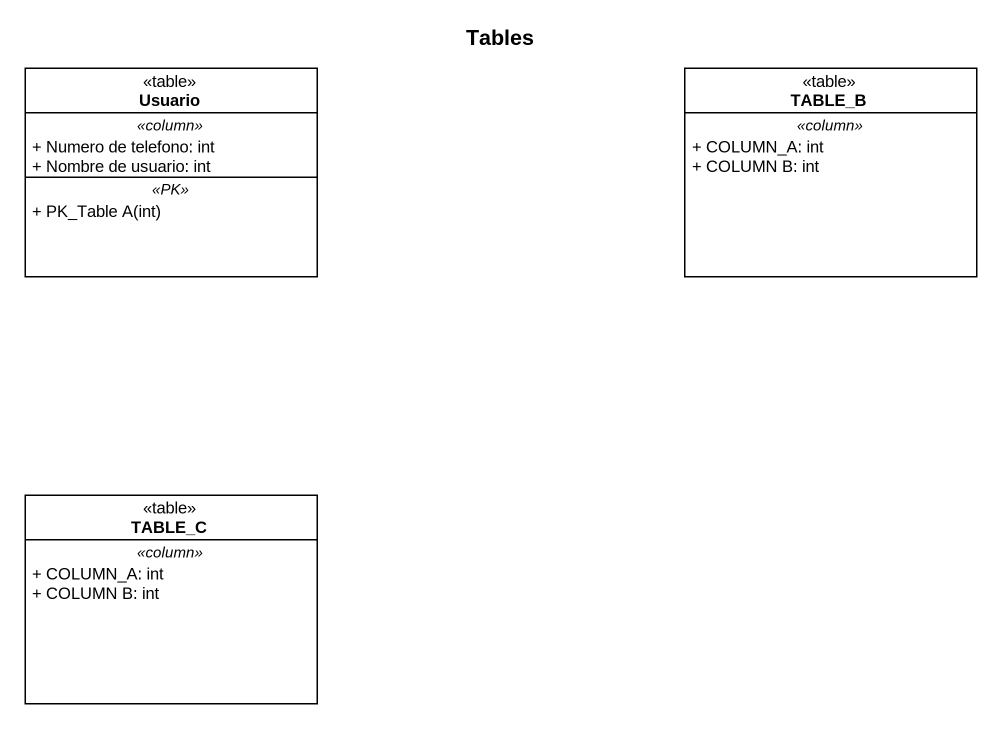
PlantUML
@startuml
title Tables
hide circle
hide empty members
skinparam classAttributeIconSize 0
class Usuario <<table>> {
  .. <<column>> ..
  + Numero de telefono: int
  + Nombre de usuario: int
  .. <<PK>> ..
  + PK_Table A(int)
}
class TABLE_B <<table>> {
  .. <<column>> ..
  + COLUMN_A: int
  + COLUMN B: int
}
class TABLE_C <<table>> {
  .. <<column>> ..
  + COLUMN_A: int
  + COLUMN B: int
}
@enduml
